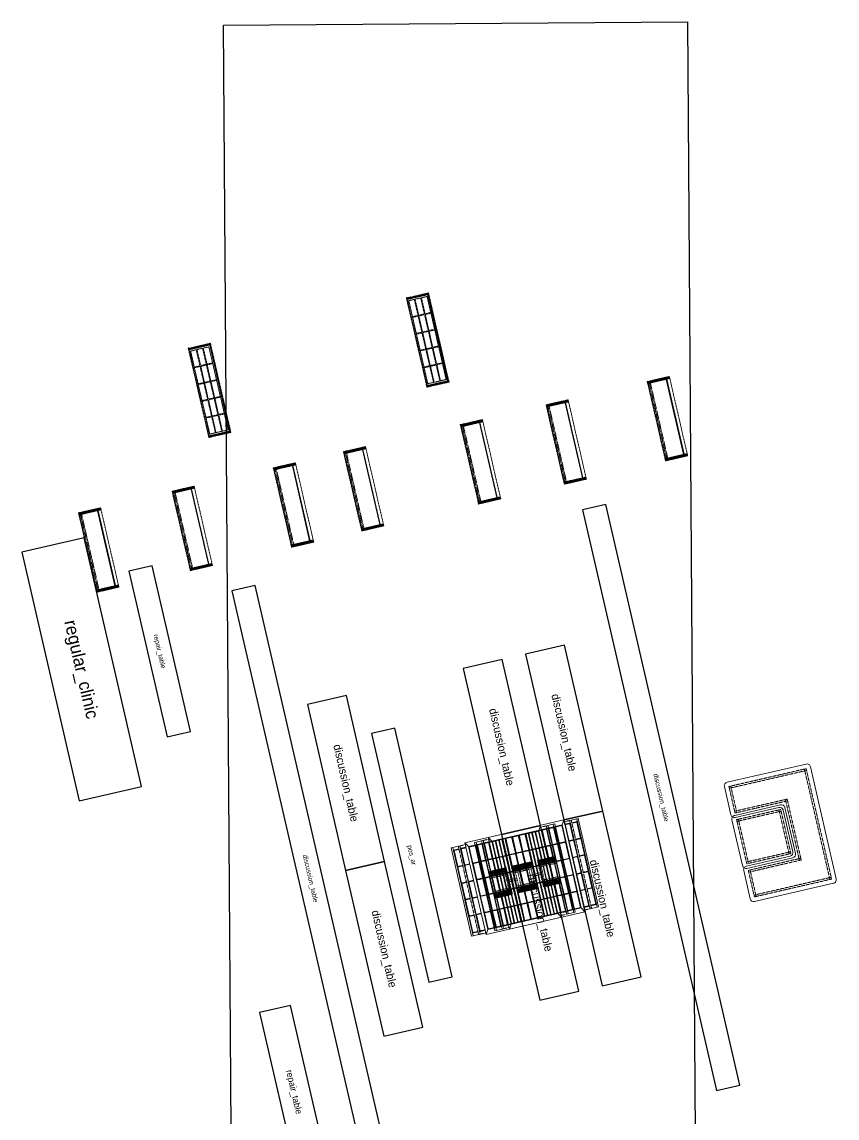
# Model space of a CAD drawing. Header units: metres. Extents: x -9294 to 239, y -6018 to 12194.
# Drawn here: x -9294 to -293, y 99 to 12194 of the extents above; entities that cross this region are included whole.
import ezdxf
from ezdxf.enums import TextEntityAlignment as Align

# ---------------------------------------------------------------- set-up
doc = ezdxf.new("R2010")
doc.units = ezdxf.units.M
doc.linetypes.add('a_p6_plan_L18$0$HIDDEN', pattern=[0.375, 0.25, -0.125])
doc.linetypes.add('ACAD_ISO03W100', pattern=[30, 12, -18])
for name, color, linetype in [('FixtureLabels', 2, 'Continuous'), ('Fixtures', 3, 'Continuous'), ('FloorPlan', 1, 'Continuous')]:
    doc.layers.add(name, color=color, linetype=linetype)
for name, color, linetype, lineweight in [('I-LK DIM', 252, 'Continuous', 5), ('I-LK FF&E', 1, 'Continuous', 9), ('LN-ELEVATION-1', 81, 'Continuous', 13), ('LN-ELEVATION-2', 103, 'Continuous', 20), ('LN-ELEVATION-3', 125, 'a_p6_plan_L18$0$HIDDEN', 18), ('LN-ELEVATION-4', 145, 'Continuous', 13), ('LN-ELEVATION-5', 167, 'Continuous', 5), ('LN-HATCH', 251, 'Continuous', 0)]:
    doc.layers.add(name, color=color, linetype=linetype, lineweight=lineweight)
pattern_1 = [(45, (7858558.917, 3503823.203), (-4.4901280605, 4.4901280605), [])]
pattern_2 = [(45, (4208834.247, 1706614.74), (-4.4901280605, 4.4901280605), [])]
pattern_3 = [(45, (4209134.247, 1706614.74), (-4.4901280605, 4.4901280605), [])]

# ---------------------------------------------------------------- blocks, each defined once
blk = doc.blocks.new('1010mm vc plan')
at = {"layer": 'LN-HATCH', "ltscale": 0.5}
h = blk.add_hatch(dxfattribs=at)
h.set_pattern_fill('ANSI31', color=256, scale=2)
h.set_pattern_definition([(45, (3761554.586, 1795022.936), (-4.490128061, 4.490128061), [])])
h.paths.add_polyline_path([(-505, 24), (-505, -166), (-499, -166), (-499, -176), (-505, -176), (-505, -220), (-487, -220), (-487, 24)])
h = blk.add_hatch(dxfattribs=at)
h.set_pattern_fill('ANSI31', color=256, scale=2)
h.set_pattern_definition(pattern_1)
h.paths.add_polyline_path([(505, 24), (505, -166), (499, -166), (499, -176), (505, -176), (505, -220), (487, -220), (487, 24)])
h = blk.add_hatch(dxfattribs=at)
h.set_pattern_fill('ANSI31', color=256, scale=2)
h.set_pattern_definition([(45, (7858741.917, 3503823.203), (-4.4901280605, 4.4901280605), [])])
h.paths.add_polyline_path([(-470, -220), (-470, -226), (-505, -226), (-505, -220)])
h = blk.add_hatch(dxfattribs=at)
h.set_pattern_fill('ANSI31', color=256, scale=2)
h.set_pattern_definition(pattern_1)
h.paths.add_polyline_path([(477, -220), (477, -226), (512, -226), (512, -220)])
at = {"layer": 'LN-ELEVATION-1', "ltscale": 0.5}
for points in [[(-505, 24), (-505, -166), (-499, -166), (-499, -176), (-505, -176), (-505, -220), (-487, -220), (-487, 24)], [(487, 12), (-487, 12), (-487, 18), (487, 18)], [(505, 24), (505, -166), (499, -166), (499, -176), (505, -176), (505, -220), (487, -220), (487, 24)], [(-470, -220), (-470, -226), (-505, -226), (-505, -220)], [(470, -220), (470, -226), (505, -226), (505, -220)]]:
    blk.add_lwpolyline(points, close=True, dxfattribs=at)
at = {"layer": 'LN-ELEVATION-2', "ltscale": 0.5}
blk.add_lwpolyline([(470, 0), (-470, 0), (-470, -208), (470, -208)], close=True, dxfattribs=at)
at = {"layer": 'LN-ELEVATION-3', "ltscale": 0.5}
for p, q in [((-487, 24), (487, 24)), ((-470, -220), (470, -220)), ((470, -226), (-470, -226))]:
    blk.add_line(p, q, dxfattribs=at)
for points in [[(-470, 0), (-289, 0), (-289, -64), (-470, -64)], [(-281, 0), (-99, 0), (-99, -64), (-281, -64)], [(-91, 0), (91, 0), (91, -64), (-91, -64)], [(99, 0), (281, 0), (281, -64), (99, -64)], [(289, 0), (470, 0), (470, -64), (289, -64)], [(-470, -136), (-289, -136), (-289, -72), (-470, -72)], [(-281, -72), (-99, -72), (-99, -136), (-281, -136)], [(-91, -72), (91, -72), (91, -136), (-91, -136)], [(99, -72), (281, -72), (281, -136), (99, -136)], [(289, -72), (470, -72), (470, -136), (289, -136)], [(-470, -144), (-289, -144), (-289, -208), (-470, -208)], [(-281, -144), (-99, -144), (-99, -208), (-281, -208)], [(-91, -144), (91, -144), (91, -208), (-91, -208)], [(99, -144), (281, -144), (281, -208), (99, -208)], [(289, -144), (470, -144), (470, -208), (289, -208)]]:
    blk.add_lwpolyline(points, close=True, dxfattribs=at)
blk = doc.blocks.new('VC_FIXTURE_MEDIUM_1')
at = {"layer": 'I-LK FF&E', "xscale": -1}
blk.add_blockref('1010MM VC PLAN', (512, 226), dxfattribs=at)
blk = doc.blocks.new('VC_FIXTURE_MEDIUM_2')
at = {"layer": 'I-LK FF&E', "xscale": -1}
blk.add_blockref('1010MM VC PLAN', (512, 226), dxfattribs=at)
blk = doc.blocks.new('jj 900')
at = {"layer": 'LN-HATCH', "ltscale": 0.5}
h = blk.add_hatch(dxfattribs=at)
h.set_pattern_fill('ANSI31', color=256, scale=50)
h.set_pattern_definition([(45, (0, 0), (-4.419417, 4.419417), [])])
h.paths.add_polyline_path([(-912, 0), (-912, -190), (-906, -190), (-906, -200), (-912, -200), (-912, -244), (-887, -244), (-887, 0)])
h = blk.add_hatch(dxfattribs=at)
h.set_pattern_fill('ANSI31', color=256, scale=2)
h.set_pattern_definition(pattern_2)
h.paths.add_polyline_path([(-12, 0), (-12, -190), (-18, -190), (-18, -200), (-12, -200), (-12, -244), (-37, -244), (-37, 0)])
h = blk.add_hatch(dxfattribs=at)
h.set_pattern_fill('ANSI31', color=256, scale=2)
h.set_pattern_definition(pattern_3)
h.paths.add_polyline_path([(-37, -40), (-887, -40), (-887, -34), (-37, -34)])
h = blk.add_hatch(dxfattribs=at)
h.set_pattern_fill('ANSI31', color=256, scale=2)
h.set_pattern_definition(pattern_3)
h.paths.add_polyline_path([(-877, -244), (-877, -250), (-912, -250), (-912, -244)])
h = blk.add_hatch(dxfattribs=at)
h.set_pattern_fill('ANSI31', color=256, scale=2)
h.set_pattern_definition(pattern_2)
h.paths.add_polyline_path([(-47, -244), (-47, -250), (-12, -250), (-12, -244)])
at = {"layer": 'LN-ELEVATION-1', "ltscale": 0.5}
for points in [[(-912, 0), (-912, -190), (-906, -190), (-906, -200), (-912, -200), (-912, -244), (-887, -244), (-887, 0)], [(-12, 0), (-12, -190), (-18, -190), (-18, -200), (-12, -200), (-12, -244), (-37, -244), (-37, 0)], [(-37, -40), (-887, -40), (-887, -34), (-37, -34)], [(-877, -244), (-877, -250), (-912, -250), (-912, -244)], [(-47, -244), (-47, -250), (-12, -250), (-12, -244)]]:
    blk.add_lwpolyline(points, close=True, dxfattribs=at)
at = {"layer": 'LN-ELEVATION-3', "ltscale": 0.5}
for p, q in [((-887, 0), (-37, 0)), ((-877, -244), (-47, -244)), ((-47, -250), (-877, -250))]:
    blk.add_line(p, q, dxfattribs=at)
at = {"layer": 'LN-ELEVATION-4', "linetype": 'ACAD_ISO03W100', "ltscale": 0.05}
blk.add_lwpolyline([(-887, -220), (-37, -220), (-37, -232), (-887, -232)], close=True, dxfattribs=at)
blk = doc.blocks.new('JJ_FIXTURE_MEDIUM_1')
at = {"layer": 'I-LK FF&E'}
blk.add_blockref('JJ 900', (912, 250), dxfattribs=at)
blk = doc.blocks.new('JJ_FIXTURE_MEDIUM_2')
at = {"layer": 'I-LK FF&E'}
blk.add_blockref('JJ 900', (912, 250), dxfattribs=at)
blk = doc.blocks.new('JJ_FIXTURE_MEDIUM_3')
at = {"layer": 'I-LK FF&E'}
blk.add_blockref('JJ 900', (912, 250), dxfattribs=at)
blk = doc.blocks.new('JJ_FIXTURE_MEDIUM_4')
at = {"layer": 'I-LK FF&E'}
blk.add_blockref('JJ 900', (912, 250), dxfattribs=at)
blk = doc.blocks.new('JJ_FIXTURE_MEDIUM_5')
at = {"layer": 'I-LK FF&E'}
blk.add_blockref('JJ 900', (912, 250), dxfattribs=at)
blk = doc.blocks.new('JJ_FIXTURE_MEDIUM_6')
at = {"layer": 'I-LK FF&E'}
blk.add_blockref('JJ 900', (912, 250), dxfattribs=at)
blk = doc.blocks.new('JJ_FIXTURE_MEDIUM_7')
at = {"layer": 'I-LK FF&E'}
blk.add_blockref('JJ 900', (912, 250), dxfattribs=at)
blk = doc.blocks.new('euro mirror')
at = {"layer": 'LN-ELEVATION-4', "linetype": 'ACAD_ISO03W100', "ltscale": 0.1}
blk.add_lwpolyline([(0, 47), (0, -41), (-20, -41), (-20, 47)], close=True, dxfattribs=at)
at = {"layer": 'LN-ELEVATION-5', "linetype": 'ACAD_ISO03W100', "ltscale": 0.1}
for p, q in [((-160, 247), (-160, 47)), ((-160, 247), (-160, 47)), ((-159, 247), (-159, 47)), ((-159, 247), (-159, 47)), ((-158, 247), (-158, 47)), ((-158, 247), (-158, 47)), ((-157, 247), (-157, 47)), ((-156, 247), (-156, 47)), ((-154, 247), (-154, 47)), ((-151, 247), (-151, 47)), ((-146, 247), (-146, 47)), ((-141, 247), (-141, 47)), ((-135, 247), (-135, 47)), ((-128, 247), (-128, 47)), ((-120, 247), (-120, 47)), ((-111, 247), (-111, 47)), ((-102, 247), (-102, 47)), ((-85, 247), (-85, 47)), ((65, 247), (65, 47)), ((82, 247), (82, 47)), ((91, 247), (91, 47)), ((100, 247), (100, 47)), ((108, 247), (108, 47)), ((115, 247), (115, 47)), ((121, 247), (121, 47)), ((126, 247), (126, 47)), ((131, 247), (131, 47)), ((134, 247), (134, 47)), ((136, 247), (136, 47)), ((137, 247), (137, 47)), ((138, 247), (138, 47)), ((138, 247), (138, 47)), ((139, 247), (139, 47)), ((139, 247), (139, 47)), ((140, 247), (140, 47)), ((140, 247), (140, 47)), ((-160, -41), (-160, -241)), ((-160, -41), (-160, -241)), ((-159, -41), (-159, -241)), ((-159, -41), (-159, -241)), ((-158, -41), (-158, -241)), ((-158, -41), (-158, -241)), ((-157, -41), (-157, -241)), ((-156, -41), (-156, -241)), ((-154, -41), (-154, -241)), ((-151, -41), (-151, -241)), ((-146, -41), (-146, -241)), ((-141, -41), (-141, -241)), ((-135, -41), (-135, -241)), ((-128, -41), (-128, -241)), ((-120, -41), (-120, -241)), ((-111, -41), (-111, -241)), ((-102, -41), (-102, -241)), ((-85, -41), (-85, -241)), ((65, -41), (65, -241)), ((82, -41), (82, -241)), ((91, -41), (91, -241)), ((100, -41), (100, -241)), ((108, -41), (108, -241)), ((115, -41), (115, -241)), ((121, -41), (121, -241)), ((126, -41), (126, -241)), ((131, -41), (131, -241)), ((134, -41), (134, -241)), ((136, -41), (136, -241)), ((137, -41), (137, -241)), ((138, -41), (138, -241)), ((138, -41), (138, -241)), ((139, -41), (139, -241)), ((139, -41), (139, -241)), ((140, -41), (140, -241)), ((140, -41), (140, -241))]:
    blk.add_line(p, q, dxfattribs=at)
for points in [[(140, 73), (140, 247), (-160, 247), (-160, 73)], [(140, -67), (140, -241), (-160, -241), (-160, -67)]]:
    blk.add_lwpolyline(points, dxfattribs=at)
for points in [[(140, 73), (140, 47), (-160, 47), (-160, 73)], [(140, -41), (140, -67), (-160, -67), (-160, -41)]]:
    blk.add_lwpolyline(points, close=True, dxfattribs=at)
blk = doc.blocks.new('eurocenter 1040')
at = {"layer": 'LN-ELEVATION-1'}
for points in [[(-470, -327), (470, -327), (470, 468), (-470, 468)], [(-470, 85), (470, 85), (470, 468), (-470, 468)], [(-470, 387), (-283, 387), (-283, 393), (-470, 393)], [(-283, 85), (-277, 85), (-277, 468), (-283, 468)], [(-277, 387), (-96, 387), (-96, 393), (-277, 393)], [(-96, 85), (-90, 85), (-90, 468), (-96, 468)], [(-90, 387), (90, 387), (90, 393), (-90, 393)], [(90, 85), (96, 85), (96, 468), (90, 468)], [(96, 387), (277, 387), (277, 393), (96, 393)], [(277, 85), (283, 85), (283, 468), (277, 468)], [(283, 387), (470, 387), (470, 393), (283, 393)], [(-470, 311), (-283, 311), (-283, 317), (-470, 317)], [(-277, 311), (-96, 311), (-96, 317), (-277, 317)], [(-90, 311), (90, 311), (90, 317), (-90, 317)], [(96, 311), (277, 311), (277, 317), (96, 317)], [(283, 311), (470, 311), (470, 317), (283, 317)], [(-470, 236), (-283, 236), (-283, 242), (-470, 242)], [(-470, 160), (-283, 160), (-283, 166), (-470, 166)], [(-277, 236), (-96, 236), (-96, 242), (-277, 242)], [(-277, 160), (-96, 160), (-96, 166), (-277, 166)], [(-90, 236), (90, 236), (90, 242), (-90, 242)], [(-90, 160), (90, 160), (90, 166), (-90, 166)], [(96, 236), (277, 236), (277, 242), (96, 242)], [(96, 160), (277, 160), (277, 166), (96, 166)], [(283, 236), (470, 236), (470, 242), (283, 242)], [(283, 160), (470, 160), (470, 166), (283, 166)], [(-470, 85), (470, 85), (470, 55), (-470, 55)], [(-470, 55), (470, 55), (470, -327), (-470, -327)], [(-283, 55), (-277, 55), (-277, -327), (-283, -327)], [(-96, 55), (-90, 55), (-90, -327), (-96, -327)], [(90, 55), (96, 55), (96, -327), (90, -327)], [(277, 55), (283, 55), (283, -327), (277, -327)], [(-470, -20), (-283, -20), (-283, -26), (-470, -26)], [(-470, -96), (-283, -96), (-283, -102), (-470, -102)], [(-277, -20), (-96, -20), (-96, -26), (-277, -26)], [(-277, -96), (-96, -96), (-96, -102), (-277, -102)], [(-90, -20), (90, -20), (90, -26), (-90, -26)], [(-90, -96), (90, -96), (90, -102), (-90, -102)], [(96, -20), (277, -20), (277, -26), (96, -26)], [(96, -96), (277, -96), (277, -102), (96, -102)], [(283, -20), (470, -20), (470, -26), (283, -26)], [(283, -96), (470, -96), (470, -102), (283, -102)], [(-470, -171), (-283, -171), (-283, -177), (-470, -177)], [(-277, -171), (-96, -171), (-96, -177), (-277, -177)], [(-90, -171), (90, -171), (90, -177), (-90, -177)], [(96, -171), (277, -171), (277, -177), (96, -177)], [(283, -171), (470, -171), (470, -177), (283, -177)], [(-470, -246), (-283, -246), (-283, -252), (-470, -252)], [(-277, -246), (-96, -246), (-96, -252), (-277, -252)], [(-90, -246), (90, -246), (90, -252), (-90, -252)], [(96, -246), (277, -246), (277, -252), (96, -252)], [(283, -246), (470, -246), (470, -252), (283, -252)]]:
    blk.add_lwpolyline(points, close=True, dxfattribs=at)
for points in [[(-283, 462), (-464, 462), (-464, 317)], [(-96, 462), (-277, 462)], [(90, 462), (-90, 462)], [(277, 462), (96, 462)], [(464, 317), (464, 462), (283, 462)], [(-464, 311), (-464, 242)], [(464, 242), (464, 311)], [(-464, 236), (-464, 166)], [(-464, 160), (-464, 91), (-283, 91)], [(283, 91), (464, 91), (464, 160)], [(464, 166), (464, 236)], [(-464, -20), (-464, 49), (-283, 49)], [(-277, 91), (-96, 91)], [(-277, 49), (-96, 49)], [(-90, 91), (90, 91)], [(-90, 49), (90, 49)], [(96, 91), (277, 91)], [(96, 49), (277, 49)], [(283, 49), (464, 49), (464, -20)], [(-464, -96), (-464, -26)], [(-464, -171), (-464, -102)], [(464, -26), (464, -96)], [(464, -102), (464, -171)], [(-283, -321), (-464, -321), (-464, -177)], [(464, -177), (464, -321), (283, -321)], [(-96, -321), (-277, -321)], [(90, -321), (-90, -321)], [(277, -321), (96, -321)]]:
    blk.add_lwpolyline(points, dxfattribs=at)
at = {"layer": 'LN-ELEVATION-2'}
blk.add_lwpolyline([(-520, -357), (520, -357), (520, 498), (-520, 498)], close=True, dxfattribs=at)
for points in [[(-470, 468), (-520, 498)], [(470, 468), (520, 498)], [(-470, -327), (-520, -357)], [(470, -327), (520, -357)]]:
    blk.add_lwpolyline(points, dxfattribs=at)
at = {"layer": 'LN-ELEVATION-3'}
for points in [[(-500, 560), (500, 560), (500, 578), (-500, 578)], [(-500, 498), (-470, 498), (-470, 560), (-500, 560)], [(470, 498), (500, 498), (500, 560), (470, 560)], [(-500, -357), (-470, -357), (-470, -419), (-500, -419)], [(470, -357), (500, -357), (500, -419), (470, -419)], [(-500, -419), (500, -419), (500, -437), (-500, -437)]]:
    blk.add_lwpolyline(points, close=True, dxfattribs=at)
at = {"layer": 'LN-ELEVATION-4'}
for points in [[(-500, 640), (500, 640), (500, 658), (-500, 658)], [(-500, 578), (-470, 578), (-470, 640), (-500, 640)], [(470, 578), (500, 578), (500, 640), (470, 640)], [(-470, 498), (-464, 498), (-464, 560), (-470, 560)], [(-464, 554), (-283, 554), (-283, 560), (-464, 560)], [(-283, 498), (-277, 498), (-277, 560), (-283, 560)], [(-277, 554), (-96, 554), (-96, 560), (-277, 560)], [(-96, 498), (-90, 498), (-90, 560), (-96, 560)], [(-90, 554), (90, 554), (90, 560), (-90, 560)], [(90, 498), (96, 498), (96, 560), (90, 560)], [(96, 554), (277, 554), (277, 560), (96, 560)], [(277, 498), (283, 498), (283, 560), (277, 560)], [(283, 554), (464, 554), (464, 560), (283, 560)], [(464, 498), (470, 498), (470, 560), (464, 560)], [(-470, -357), (-464, -357), (-464, -419), (-470, -419)], [(-283, -357), (-277, -357), (-277, -419), (-283, -419)], [(-96, -357), (-90, -357), (-90, -419), (-96, -419)], [(90, -357), (96, -357), (96, -419), (90, -419)], [(277, -357), (283, -357), (283, -419), (277, -419)], [(464, -357), (470, -357), (470, -419), (464, -419)], [(-500, -437), (-470, -437), (-470, -499), (-500, -499)], [(-464, -413), (-283, -413), (-283, -419), (-464, -419)], [(-277, -413), (-96, -413), (-96, -419), (-277, -419)], [(-90, -413), (90, -413), (90, -419), (-90, -419)], [(96, -413), (277, -413), (277, -419), (96, -419)], [(283, -413), (464, -413), (464, -419), (283, -419)], [(470, -437), (500, -437), (500, -499), (470, -499)], [(-500, -499), (500, -499), (500, -517), (-500, -517)]]:
    blk.add_lwpolyline(points, close=True, dxfattribs=at)
at = {"layer": 'LN-ELEVATION-5'}
for points in [[(-470, 578), (-464, 578), (-464, 640), (-470, 640)], [(-464, 634), (-283, 634), (-283, 640), (-464, 640)], [(-283, 578), (-277, 578), (-277, 640), (-283, 640)], [(-277, 634), (-96, 634), (-96, 640), (-277, 640)], [(-96, 578), (-90, 578), (-90, 640), (-96, 640)], [(-90, 634), (90, 634), (90, 640), (-90, 640)], [(90, 578), (96, 578), (96, 640), (90, 640)], [(96, 634), (277, 634), (277, 640), (96, 640)], [(277, 578), (283, 578), (283, 640), (277, 640)], [(283, 634), (464, 634), (464, 640), (283, 640)], [(464, 578), (470, 578), (470, 640), (464, 640)], [(-470, -437), (-464, -437), (-464, -499), (-470, -499)], [(-283, -437), (-277, -437), (-277, -499), (-283, -499)], [(-96, -437), (-90, -437), (-90, -499), (-96, -499)], [(90, -437), (96, -437), (96, -499), (90, -499)], [(277, -437), (283, -437), (283, -499), (277, -499)], [(464, -437), (470, -437), (470, -499), (464, -499)], [(-464, -493), (-283, -493), (-283, -499), (-464, -499)], [(-277, -493), (-96, -493), (-96, -499), (-277, -499)], [(-90, -493), (90, -493), (90, -499), (-90, -499)], [(96, -493), (277, -493), (277, -499), (96, -499)], [(283, -493), (464, -493), (464, -499), (283, -499)]]:
    blk.add_lwpolyline(points, close=True, dxfattribs=at)
at = {"layer": 'I-LK DIM'}
blk.add_blockref('EURO MIRROR', (10, 67), dxfattribs=at)
blk = doc.blocks.new('EURO_CENTRE_1')
at = {"layer": 'I-LK FF&E'}
blk.add_blockref('EUROCENTER 1040', (520, 517), dxfattribs=at)
blk = doc.blocks.new('EURO_CENTRE_2')
at = {"layer": 'I-LK FF&E'}
blk.add_blockref('EUROCENTER 1040', (520, 517), dxfattribs=at)
blk = doc.blocks.new('nesting tables')
at = {"layer": 'LN-ELEVATION-1'}
blk.add_lwpolyline([(315, 487.5), (635, 487.5, -0.4142136), (675, 447.5), (675, -447.5, -0.4142136), (635, -487.5), (-635, -487.5, -0.4142136), (-675, -447.5), (-675, 447.5, -0.4142136), (-635, 487.5), (-315, 487.5, -0.4142136), (-275, 447.5), (-275, -47.5, 0.4142136), (-235, -87.5), (235, -87.5, 0.4142136), (275, -47.5), (275, 447.5, -0.4142136)], format="xyb", close=True, dxfattribs=at)
at = {"layer": 'LN-ELEVATION-2', "color": 0, "linetype": 'ByBlock', "lineweight": -2}
blk.add_lwpolyline([(-300, 447.5), (-300, -72.5, 0.4142136), (-260, -112.5), (260, -112.5, 0.4142136), (300, -72.5), (300, 447.5, 0.4142136), (260, 487.5), (-260, 487.5, 0.4142136)], format="xyb", close=True, dxfattribs=at)
at = {"layer": 'LN-ELEVATION-3'}
for points in [[(325, 437.5), (625, 437.5), (625, -437.5), (-625, -437.5), (-625, 437.5), (-325, 437.5), (-325, -137.5), (325, -137.5)], [(-605, 417.5), (-605, 437.5), (-625, 437.5), (-625, 417.5)], [(345, 417.5), (605, 417.5), (605, -417.5), (-605, -417.5), (-605, 417.5), (-345, 417.5), (-345, -157.5), (345, -157.5)], [(-325, 437.5), (-325, 417.5), (-345, 417.5), (-345, 437.5)], [(-250, 437.5), (-250, -62.5), (250, -62.5), (250, 437.5)], [(-230, 417.5), (-230, 437.5), (-250, 437.5), (-250, 417.5)], [(-230, 417.5), (-230, -42.5), (230, -42.5), (230, 417.5)], [(230, 417.5), (230, 437.5), (250, 437.5), (250, 417.5)], [(345, 417.5), (345, 437.5), (325, 437.5), (325, 417.5)], [(605, 417.5), (605, 437.5), (625, 437.5), (625, 417.5)], [(-230, -42.5), (-230, -62.5), (-250, -62.5), (-250, -42.5)], [(230, -42.5), (230, -62.5), (250, -62.5), (250, -42.5)], [(-325, -137.5), (-325, -157.5), (-345, -157.5), (-345, -137.5)], [(325, -137.5), (325, -157.5), (345, -157.5), (345, -137.5)], [(-605, -417.5), (-605, -437.5), (-625, -437.5), (-625, -417.5)], [(605, -417.5), (605, -437.5), (625, -437.5), (625, -417.5)]]:
    blk.add_lwpolyline(points, close=True, dxfattribs=at)
blk = doc.blocks.new('SOFA_1')
at = {"layer": 'I-LK FF&E', "rotation": 180}
blk.add_blockref('NESTING TABLES', (675, 487.5), dxfattribs=at)

msp = doc.modelspace()

# ---------------------------------------------------------------- linework, layer by layer
at = {"layer": 'Fixtures'}
for points in [[(-3103, 6809), (-1625, 404), (-1367, 463), (-2845, 6869)], [(-9294, 6344), (-8660, 3599), (-7972, 3758), (-8605, 6503)], [(-8113, 6135), (-7690, 4305), (-7432, 4364), (-7855, 6194)], [(-6975, 5916), (-5496, -490), (-5238, -431), (-6717, 5975)], [(-3733, 5218), (-3310, 3388), (-2880, 3487), (-3303, 5318)], [(-4421, 5059), (-3999, 3229), (-3568, 3328), (-3991, 5159)], [(-6142, 4662), (-5719, 2832), (-5289, 2931), (-5711, 4761)], [(-5434, 4344), (-4800, 1598), (-4542, 1658), (-5176, 4403)], [(-3310, 3388), (-2888, 1558), (-2458, 1657), (-2880, 3487)], [(-3999, 3229), (-3576, 1399), (-3146, 1498), (-3568, 3328)], [(-5719, 2832), (-5297, 1002), (-4866, 1101), (-5289, 2931)], [(-6671, 1263), (-6248, -567), (-5904, -488), (-6327, 1342)]]:
    msp.add_lwpolyline(points, close=True, dxfattribs=at)
at = {"layer": 'FloorPlan'}
msp.add_lwpolyline([(-6948, -5386), (-7047, 9062), (-7068, 12159), (-7068, 12159), (-1945, 12194), (-1945, 12194), (-1872, 1517), (-1825, -5416), (-1825, -5416), (-2171, -5988), (-6559, -6018), (-6948, -5386)], close=True, dxfattribs=at)

# ---------------------------------------------------------------- block references
at = {"rotation": -77}
for name, p in [('VC_FIXTURE_MEDIUM_2', (-5050, 9155)), ('VC_FIXTURE_MEDIUM_1', (-7458, 8599)), ('JJ_FIXTURE_MEDIUM_7', (-2389, 8227)), ('JJ_FIXTURE_MEDIUM_6', (-3507, 7969)), ('JJ_FIXTURE_MEDIUM_5', (-4453, 7751)), ('JJ_FIXTURE_MEDIUM_4', (-5744, 7453)), ('JJ_FIXTURE_MEDIUM_3', (-6518, 7274)), ('JJ_FIXTURE_MEDIUM_2', (-7636, 7016)), ('JJ_FIXTURE_MEDIUM_1', (-8669, 6778)), ('SOFA_1', (-1547, 3795)), ('EURO_CENTRE_2', (-4300, 3160)), ('EURO_CENTRE_1', (-4558, 3100))]:
    msp.add_blockref(name, p, dxfattribs=at)

# ---------------------------------------------------------------- texts
at = {"layer": 'FixtureLabels'}
for s, height, p in [('regular_clinic', 141.26, (-8633, 5051)), ('repair_table', 52.97, (-7772, 5249)), ('discussion_table', 88.29, (-3307, 4353)), ('discussion_table', 88.29, (-3995, 4194)), ('discussion_table', 88.29, (-5715, 3797)), ('discussion_table', 52.97, (-2235, 3636)), ('pos_ar', 53, (-4988, 3001)), ('discussion_table', 52.97, (-6106, 2743)), ('discussion_table', 88.29, (-2884, 2523)), ('discussion_table', 88.29, (-3572, 2364)), ('discussion_table', 88.29, (-5293, 1966)), ('repair_table', 70.63, (-6287, 387))]:
    msp.add_text(s, height=height, rotation=-77, dxfattribs=at).set_placement(p, align=Align.MIDDLE_CENTER)

doc.saveas('drawing.dxf')
